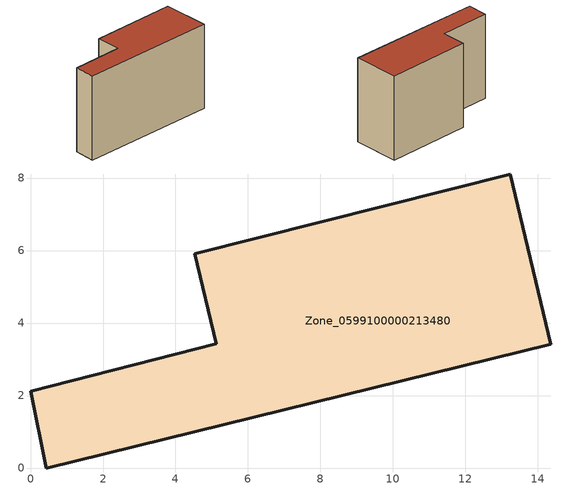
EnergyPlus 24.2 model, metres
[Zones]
Zone_0599100000213480
 floor ground (C_G): 14.36,3.41 0.43,0 0,2.12 5.12,3.42 4.53,5.91 13.23,8.11 z0
 wall outside (C_F): 0.43,0 14.36,3.41 13.23,8.11 4.53,5.91 5.12,3.42 0,2.12 0.43,0 z0:8.86
 roof outside (C_R): 0,2.12 0.43,0 14.36,3.41 13.23,8.11 4.53,5.91 5.12,3.42 z8.86
[BUILDING]
Pand.0599100000213480: North Axis=0; Terrain=City; Loads Convergence Tolerance Value=0.04; Temperature Convergence Tolerance Value=0.4; Solar Distribution=FullExterior; Maximum Number of Warmup Days=25; Minimum Number of Warmup Days=1
[Site:Location]
Rotterdam.The.Hague.AP_ZH_NLD Design_Conditions: Latitude=51.96; Longitude=4.45; Time Zone=1; Elevation=-4.5
[SITE:GROUNDTEMPERATURE:BUILDINGSURFACE]
18, 18, 18, 18, 18, 18, 18, 18, 18, 18, 18, 18
[MATERIAL] Thermal Absorptance=0.9; Solar Absorptance=0.7; Visible Absorptance=0.7
Name | Roughness | Thickness | Conductivity | Density | Specific Heat
G.TI.1946 | MediumSmooth | 0.15 | 1 | 540 | 1210
F.TI.1946 | Rough | 0.3 | 0.857143 | 1920 | 840
R.TI.1946 | MediumRough | 0.2 | 0.1 | 1500 | 1000
[CONSTRUCTION]
C_G: G.TI.1946
C_F: F.TI.1946
C_R: R.TI.1946
[ZONE]
Zone_0599100000213480: Type=1; Multiplier=1; Ceiling Height=Autocalculate; Volume=Autocalculate; Floor Area=autocalculate; Part of Total Floor Area=Yes
[ZONEINFILTRATION:DESIGNFLOWRATE]
Infil_Zone_0599100000213480: Zone or ZoneList or Space or SpaceList=Zone_0599100000213480; Schedule=AlwaysOn; Design Flow Rate Calculation Method=Flow/Area; Flow Rate per Floor Area=0.003; Constant Term Coefficient=1; Temperature Term Coefficient=0; Velocity Term Coefficient=0; Velocity Squared Term Coefficient=0
[HVACTEMPLATE:ZONE:IDEALLOADSAIRSYSTEM]
Zone_0599100000213480: Maximum Heating Supply Air Temperature=50; Minimum Cooling Supply Air Temperature=13; Maximum Heating Supply Air Humidity Ratio=0.0156; Minimum Cooling Supply Air Humidity Ratio=0.0077; Heating Limit=NoLimit; Cooling Limit=NoLimit; Dehumidification Control Type=ConstantSensibleHeatRatio; Cooling Sensible Heat Ratio=0.7; Dehumidification Setpoint=60; Humidification Control Type=None; Humidification Setpoint=30; Outdoor Air Method=None; Outdoor Air Flow Rate per Person=0.00944; Outdoor Air Flow Rate per Zone Floor Area=0; Outdoor Air Flow Rate per Zone=0; Demand Controlled Ventilation Type=None; Outdoor Air Economizer Type=NoEconomizer; Heat Recovery Type=None; Sensible Heat Recovery Effectiveness=0.7; Latent Heat Recovery Effectiveness=0.65
[ZONECONTROL:THERMOSTAT]
ThermostatControl_Zone_0599100000213480: Zone or ZoneList=Zone_0599100000213480; Control Type Schedule=DualSetpointControlType; Control 1=Thermostat_Zone_0599100000213480; Temperature Difference Between Cutout And Setpoint=0
[THERMOSTATSETPOINT:DUALSETPOINT]
Thermostat_Zone_0599100000213480: Heating Setpoint Temperature Schedule=HeatingSetpoint_Zone_0599100000213480; Cooling Setpoint Temperature Schedule=CoolingSetpoint_Zone_0599100000213480
[SCHEDULE:COMPACT]
HeatingSetpoint_Zone_0599100000213480: Through: 12/31, For: AllDays, Until: 24:00, 21
CoolingSetpoint_Zone_0599100000213480: Through: 12/31, For: AllDays, Until: 24:00, 24
DualSetpointControlType: Through: 12/31, For: AllDays, Until: 24:00, 4
AlwaysOn: Through: 12/31, For: AllDays, Until: 24:00, 1
